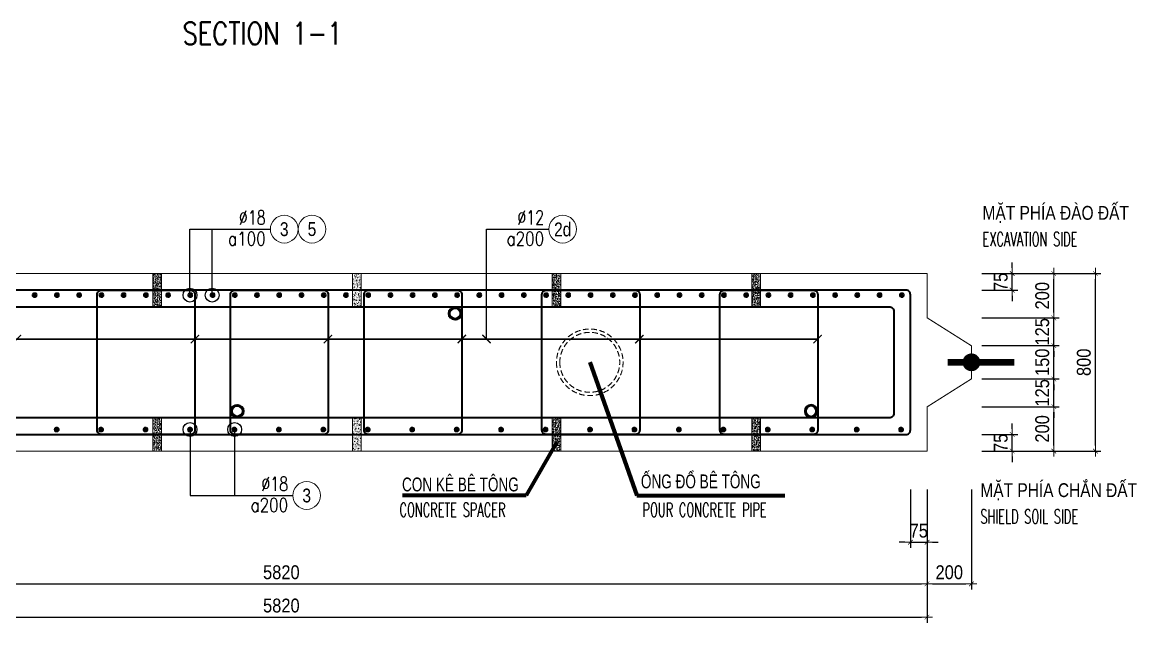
# Model space of a CAD drawing. Header units: millimetres. Extents: x -642477 to 1168880, y -27982 to 330379.
# Drawn here: x 458102 to 473168, y 84914 to 93030 of the extents above; entities that cross this region are included whole.
import ezdxf
from ezdxf.enums import TextEntityAlignment as Align

# ---------------------------------------------------------------- set-up
doc = ezdxf.new("R2010")
doc.units = ezdxf.units.MM
doc.linetypes.add('HIDDEN', pattern=[0.375, 0.25, -0.125])
doc.layers.get('0').update_dxf_attribs({"lineweight": 20})
doc.layers.get('Defpoints').update_dxf_attribs({"color": 151, "lineweight": 9})
for name, color, linetype, lineweight in [('NDC_S_BREAK-LINE', 1, 'Continuous', 15), ('NDC_S_DIAPHGRAM WALL', 3, 'Continuous', 20), ('NDC_S_DIM', 1, 'Continuous', 15), ('NDC_S_ENG TITLE', 3, 'Continuous', 20), ('NDC_S_HATCH MATERIAL', 8, 'Continuous', 13), ('NDC_S_LEADER', 1, 'Continuous', 15), ('NDC_S_LEVEL TEXT', 7, 'Continuous', 20), ('NDC_S_REBAR', 4, 'Continuous', 35), ('NDC_S_VN TEXT', 7, 'Continuous', 20)]:
    doc.layers.add(name, color=color, linetype=linetype, lineweight=lineweight)
doc.layers.add('NDC_S_REBAR DES.', color=2, linetype='Continuous')
doc.styles.add('ARIAL', font='arial.ttf', dxfattribs={"width": 0.8})
doc.styles.add('NDC_ARIAL', font='arial.ttf', dxfattribs={"width": 0.85})
doc.styles.add('NDC_DIM', font='', dxfattribs={"width": 0.75})
doc.styles.add('NDC_EN TXT', font='romans.shx', dxfattribs={"width": 0.8})
doc.styles.get('NDC_DIM').set_extended_font_data('Dotum')
doc.dimstyles.new('A1-NDC-1-25 (x3)', dxfattribs={"dimscale": 75, "dimtxt": 2.5, "dimasz": 1, "dimexe": 1, "dimexo": 0, "dimgap": 0.8, "dimtad": 1, "dimdec": 0, "dimlfac": 0.333333, "dimdsep": 46, "dimtxsty": 'NDC_ARIAL', "dimblk": 'DIMMARK', "dimcen": 49999.938995, "dimdle": 1.5, "dimclrd": 1, "dimclre": 1, "dimclrt": 3, "dimadec": 0, "dimazin": 0, "dimtfac": 1, "dimtdec": 0, "dimtix": 1, "dimtmove": 2, "dimatfit": 3, "dimfxl": 1, "dimarcsym": 0})
doc.dimstyles.new('NDC_dim_25', dxfattribs={"dimscale": 25, "dimtxt": 2.2, "dimasz": 1.5, "dimexe": 1.5, "dimexo": 2.5, "dimgap": 1, "dimtad": 1, "dimdec": 0, "dimzin": 0, "dimdsep": 46, "dimtxsty": 'NDC_DIM', "dimblk": 'DIMMARK', "dimcen": 0.09, "dimdle": 1.2, "dimclrd": 1, "dimclre": 1, "dimclrt": 3, "dimadec": 0, "dimazin": 0, "dimtfac": 1, "dimtdec": 0, "dimtix": 1, "dimtofl": 0, "dimtmove": 0, "dimatfit": 3, "dimfxl": 6, "dimfxlon": 1, "dimtolj": 1, "dimtzin": 0, "dimarcsym": 0})

# ---------------------------------------------------------------- blocks, each defined once
blk = doc.blocks.new('DIMMARK')
at = {"layer": 'NDC_S_DIM', "color": 1}
blk.add_line((-1.5, 0), (1, 0), dxfattribs=at)
at = {"layer": 'NDC_S_DIM', "color": 2, "const_width": 0.1}
blk.add_lwpolyline([(-0.424, -0.424), (0.424, 0.424)], dxfattribs=at)
blk = doc.blocks.new('Ong sieu am')
at = {"layer": 'NDC_S_HATCH MATERIAL'}
h = blk.add_hatch(dxfattribs=at)
h.set_pattern_fill('ANSI31', color=256, scale=20)
h.set_pattern_definition([(45, (0, 0), (-1.76776695, 1.76776695), [])])
h.paths.add_polyline_path([(-7119.3, 51158.9, 1), (-7179.3, 51158.9, 1)])
h.paths.add_polyline_path([(-7171.3, 51158.9, -1), (-7127.3, 51158.9, -1)], flags=16)
at = {"layer": 'NDC_S_REBAR DES.'}
for radius in [30, 22]:
    blk.add_circle((-7149.3, 51158.9), radius, dxfattribs=at)
blk = doc.blocks.new('ong do BT')
at = {"layer": 'NDC_S_HATCH MATERIAL', "linetype": 'HIDDEN', "ltscale": 100}
for radius in [150, 135]:
    blk.add_circle((-6323.7, 51237.8), radius, dxfattribs=at)
blk = doc.blocks.new('con ke BT')
at = {"layer": 'NDC_S_HATCH MATERIAL'}
h = blk.add_hatch(dxfattribs=at)
h.set_pattern_fill('AR-CONC', color=256, scale=2)
h.set_pattern_definition([(50, (0, 0), (14.3452037, -1.2550427), [1.5, -16.5]), (355, (0, 0), (-2.7750267, 15.0438427), [1.2, -13.2]), (100.451444, (1.195, -0.105), (11.570177, 13.7888), [1.274804, -14.0228422]), (46.1842, (0, 4), (21.3448266, -3.3103856), [2.25, -24.75]), (96.635635, (1.779, 3.724), (18.693239, 19.482372), [1.912207, -21.034275]), (351.184164, (0, 4), (18.693239, 19.482372), [1.8, -19.8]), (21, (2, 3), (11.938141, -8.0523778), [1.5, -16.5]), (326, (2, 3), (4.8663066, 14.503001), [1.2, -13.2]), (71.451445, (2.995, 2.329), (16.8044475, 6.450623), [1.274804, -14.0228422]), (37.5, (0, 0), (0.2431971, 6.6578771), [0, -13.04, 0, -13.4, 0, -13.25]), (7.5, (0, 0), (5.2613907, 7.8882342), [0, -7.64, 0, -12.74, 0, -5.05]), (327.5, (-4.46, 0), (10.6764487, -0.45109743), [0, -5, 0, -15.6, 0, -20.7]), (317.5, (-6.46, 0), (11.6637234, 2.0020996), [0, -6.5, 0, -10.36, 0, -14.7])])
h.paths.add_polyline_path([(-7076.9, 51430.9), (-7116.9, 51430.9), (-7116.9, 51280.9), (-7076.9, 51280.9)])
at = {"layer": 'NDC_S_BREAK-LINE'}
blk.add_lwpolyline([(-7116.9, 51430.9), (-7116.9, 51280.9), (-7076.9, 51280.9), (-7076.9, 51430.9)], close=True, dxfattribs=at)
blk = doc.blocks.new('*U705')
at = {"layer": 'NDC_S_LEADER', "xscale": 3, "yscale": 3, "zscale": 3}
blk.add_blockref('con ke BT', (21291, -154068), dxfattribs=at)
blk = doc.blocks.new('*U706')
at = {"layer": 'NDC_S_DIM', "color": 0, "linetype": 'ByBlock', "lineweight": -2, "transparency": 16777216}
for p in [(0, 0), (2700, 0), (5400, 0), (8100, 0), (10800, 0), (13500, 0)]:
    blk.add_blockref('*U705', p, dxfattribs=at)
blk = doc.blocks.new('*U707')
at = {"layer": 'NDC_S_LEADER', "xscale": 3, "yscale": 3, "zscale": 3}
blk.add_blockref('con ke BT', (21291, -154068), dxfattribs=at)
blk = doc.blocks.new('*U708')
at = {"layer": 'NDC_S_DIM', "color": 0, "linetype": 'ByBlock', "lineweight": -2, "transparency": 16777216}
for p in [(0, 0), (2700, 0), (5400, 0), (8100, 0), (10800, 0), (13500, 0)]:
    blk.add_blockref('*U707', p, dxfattribs=at)
blk = doc.blocks.new('*U366')
blk.add_circle((2.5, 0), 2.5)
at = {"layer": 'NDC_S_VN TEXT', "color": 3, "style": 'NDC_EN TXT'}
for tag, width, p in [('DK2', 0.75, (-0.85, 0.85)), ('KC2', 0.8, (-0.85, -2.97))]:
    blk.add_attdef(tag, text='', height=2.5, dxfattribs=dict(at, width=width)).set_placement(p, align=Align.RIGHT)
at = {"layer": 'NDC_S_VN TEXT', "color": 7, "style": 'ARIAL', "width": 0.8}
blk.add_attdef('SH3', text='', height=2.5, dxfattribs=at).set_placement((2.5, 0), align=Align.MIDDLE)
blk = doc.blocks.new('kata_block_THEP')
at = {"layer": 'NDC_S_REBAR', "color": 0}
for p, q in [((-0.5, 0), (0.5, 0)), ((-0.35, 0.35), (0.35, -0.35)), ((0.35, 0.35), (-0.35, -0.35)), ((0, 0.5), (0, -0.5))]:
    blk.add_line(p, q, dxfattribs=at)
at = {"layer": 'NDC_S_REBAR', "color": 0, "const_width": 0.0833}
blk.add_lwpolyline([(-0.5, 0, 1), (0.5, 0, 1), (-0.5, 0, 1)], format="xyb", dxfattribs=at)
blk = doc.blocks.new('*U701')
at = {"layer": 'NDC_S_REBAR', "ltscale": 80, "xscale": 72, "yscale": 72, "zscale": 72}
blk.add_blockref('kata_block_THEP', (0, 0), dxfattribs=at)
blk = doc.blocks.new('*U702')
at = {"layer": 'NDC_S_LEVEL TEXT', "color": 0, "linetype": 'ByBlock', "lineweight": -2, "transparency": 16777216}
for p in [(5408.1, 0), (6009, 0), (6609.9, 0), (7210.8, 0), (7811.7, 0), (8412.6, 0), (9013.5, 0), (9614.4, 0), (10215.3, 0), (10816.2, 0), (11417.1, 0), (12018, 0), (12618.9, 0), (13219.8, 0), (13820.7, 0), (14421.6, 0), (15022.5, 0), (15623.4, 0), (16224.3, 0), (16825.2, 0)]:
    blk.add_blockref('*U701', p, dxfattribs=at)
blk = doc.blocks.new('*U703')
at = {"layer": 'NDC_S_REBAR', "ltscale": 80, "xscale": 72, "yscale": 72, "zscale": 72}
blk.add_blockref('kata_block_THEP', (0, 0), dxfattribs=at)
blk = doc.blocks.new('*U704')
at = {"layer": 'NDC_S_LEVEL TEXT', "color": 0, "linetype": 'ByBlock', "lineweight": -2, "transparency": 16777216}
for p in [(5110.2, 0), (5410.8, 0), (5711.4, 0), (6012, 0), (6312.6, 0), (6613.2, 0), (6913.8, 0), (7214.4, 0), (7515, 0), (7815.6, 0), (8116.2, 0), (8416.8, 0), (8717.4, 0), (9018, 0), (9318.6, 0), (9619.2, 0), (9919.8, 0), (10220.4, 0), (10521, 0), (10821.6, 0), (11122.2, 0), (11422.8, 0), (11723.4, 0), (12024, 0), (12324.6, 0), (12625.2, 0), (12925.8, 0), (13226.4, 0), (13527, 0), (13827.6, 0), (14128.2, 0), (14428.8, 0), (14729.4, 0), (15030, 0), (15330.6, 0), (15631.2, 0), (15931.8, 0), (16232.4, 0), (16533, 0), (16833.6, 0)]:
    blk.add_blockref('*U703', p, dxfattribs=at)
blk = doc.blocks.new('*D709')
at = {"layer": 'Defpoints', "color": 0, "ltscale": 100, "transparency": 16777216}
for p in [(471076, 87834), (472047, 87834), (471076, 87234)]:
    blk.add_point(p, dxfattribs=at)
at = {"layer": 'NDC_S_DIM', "color": 1, "lineweight": -2, "ltscale": 100, "transparency": 16777216}
for p, q in [((471076, 87834), (472122, 87834)), ((472047, 87309), (472047, 87759)), ((471076, 87234), (472122, 87234))]:
    blk.add_line(p, q, dxfattribs=at)
at = {"layer": 'NDC_S_DIM', "color": 1, "lineweight": -2, "ltscale": 100, "transparency": 16777216, "xscale": 75, "yscale": 75, "zscale": 75}
for p, rotation in [((472047, 87834), 90), ((472047, 87234), 270)]:
    blk.add_blockref('DIMMARK', p, dxfattribs=dict(at, rotation=rotation))
at = {"layer": 'NDC_S_DIM', "color": 3, "ltscale": 100, "transparency": 16777216, "insert": (471892, 87534), "char_height": 187.5, "attachment_point": 5, "rotation": 90, "style": 'NDC_ARIAL'}
blk.add_mtext('200', dxfattribs=at)
blk = doc.blocks.new('*D710')
at = {"layer": 'Defpoints', "color": 0, "ltscale": 100, "transparency": 16777216}
for p in [(471076, 88209), (472047, 88209), (471076, 87834)]:
    blk.add_point(p, dxfattribs=at)
at = {"layer": 'NDC_S_DIM', "color": 1, "lineweight": -2, "ltscale": 100, "transparency": 16777216}
for p, q in [((472047, 88284), (472047, 88359)), ((471076, 88209), (472122, 88209)), ((472047, 87834), (472047, 88209)), ((471076, 87834), (472122, 87834)), ((472047, 87759), (472047, 87684))]:
    blk.add_line(p, q, dxfattribs=at)
at = {"layer": 'NDC_S_DIM', "color": 1, "lineweight": -2, "ltscale": 100, "transparency": 16777216, "xscale": 75, "yscale": 75, "zscale": 75}
for p, rotation in [((472047, 88209), 270), ((472047, 87834), 90)]:
    blk.add_blockref('DIMMARK', p, dxfattribs=dict(at, rotation=rotation))
at = {"layer": 'NDC_S_DIM', "color": 3, "ltscale": 100, "transparency": 16777216, "insert": (471892, 88021), "char_height": 187.5, "attachment_point": 5, "rotation": 90, "style": 'NDC_ARIAL'}
blk.add_mtext('125', dxfattribs=at)
blk = doc.blocks.new('*D711')
at = {"layer": 'Defpoints', "color": 0, "ltscale": 100, "transparency": 16777216}
for p in [(471076, 88659), (472047, 88659), (471076, 88209)]:
    blk.add_point(p, dxfattribs=at)
at = {"layer": 'NDC_S_DIM', "color": 1, "lineweight": -2, "ltscale": 100, "transparency": 16777216}
for p, q in [((472047, 88734), (472047, 88809)), ((471076, 88659), (472122, 88659)), ((472047, 88209), (472047, 88659)), ((471076, 88209), (472122, 88209)), ((472047, 88134), (472047, 88059))]:
    blk.add_line(p, q, dxfattribs=at)
at = {"layer": 'NDC_S_DIM', "color": 1, "lineweight": -2, "ltscale": 100, "transparency": 16777216, "xscale": 75, "yscale": 75, "zscale": 75}
for p, rotation in [((472047, 88659), 270), ((472047, 88209), 90)]:
    blk.add_blockref('DIMMARK', p, dxfattribs=dict(at, rotation=rotation))
at = {"layer": 'NDC_S_DIM', "color": 3, "ltscale": 100, "transparency": 16777216, "insert": (471892, 88434), "char_height": 187.5, "attachment_point": 5, "rotation": 90, "style": 'NDC_ARIAL'}
blk.add_mtext('150', dxfattribs=at)
blk = doc.blocks.new('*D712')
at = {"layer": 'Defpoints', "color": 0, "ltscale": 100, "transparency": 16777216}
for p in [(471076, 89034), (472047, 89034), (471076, 88659)]:
    blk.add_point(p, dxfattribs=at)
at = {"layer": 'NDC_S_DIM', "color": 1, "lineweight": -2, "ltscale": 100, "transparency": 16777216}
for p, q in [((472047, 89109), (472047, 89184)), ((471076, 89034), (472122, 89034)), ((472047, 88659), (472047, 89034)), ((471076, 88659), (472122, 88659)), ((472047, 88584), (472047, 88509))]:
    blk.add_line(p, q, dxfattribs=at)
at = {"layer": 'NDC_S_DIM', "color": 1, "lineweight": -2, "ltscale": 100, "transparency": 16777216, "xscale": 75, "yscale": 75, "zscale": 75}
for p, rotation in [((472047, 89034), 270), ((472047, 88659), 90)]:
    blk.add_blockref('DIMMARK', p, dxfattribs=dict(at, rotation=rotation))
at = {"layer": 'NDC_S_DIM', "color": 3, "ltscale": 100, "transparency": 16777216, "insert": (471892, 88846), "char_height": 187.5, "attachment_point": 5, "rotation": 90, "style": 'NDC_ARIAL'}
blk.add_mtext('125', dxfattribs=at)
blk = doc.blocks.new('*D713')
at = {"layer": 'Defpoints', "color": 0, "ltscale": 100, "transparency": 16777216}
for p in [(471076, 89634), (472047, 89634), (471076, 89034)]:
    blk.add_point(p, dxfattribs=at)
at = {"layer": 'NDC_S_DIM', "color": 1, "lineweight": -2, "ltscale": 100, "transparency": 16777216}
for p, q in [((471076, 89634), (472122, 89634)), ((472047, 89109), (472047, 89559)), ((471076, 89034), (472122, 89034))]:
    blk.add_line(p, q, dxfattribs=at)
at = {"layer": 'NDC_S_DIM', "color": 1, "lineweight": -2, "ltscale": 100, "transparency": 16777216, "xscale": 75, "yscale": 75, "zscale": 75}
for p, rotation in [((472047, 89634), 90), ((472047, 89034), 270)]:
    blk.add_blockref('DIMMARK', p, dxfattribs=dict(at, rotation=rotation))
at = {"layer": 'NDC_S_DIM', "color": 3, "ltscale": 100, "transparency": 16777216, "insert": (471892, 89334), "char_height": 187.5, "attachment_point": 5, "rotation": 90, "style": 'NDC_ARIAL'}
blk.add_mtext('200', dxfattribs=at)
blk = doc.blocks.new('*D714')
at = {"layer": 'Defpoints', "color": 0, "ltscale": 100, "transparency": 16777216}
for p in [(471076, 89634), (472610, 89634), (471076, 87234)]:
    blk.add_point(p, dxfattribs=at)
at = {"layer": 'NDC_S_DIM', "color": 1, "lineweight": -2, "ltscale": 100, "transparency": 16777216}
for p, q in [((471076, 89634), (472685, 89634)), ((472610, 87309), (472610, 89559)), ((471076, 87234), (472685, 87234))]:
    blk.add_line(p, q, dxfattribs=at)
at = {"layer": 'NDC_S_DIM', "color": 1, "lineweight": -2, "ltscale": 100, "transparency": 16777216, "xscale": 75, "yscale": 75, "zscale": 75}
for p, rotation in [((472610, 89634), 90), ((472610, 87234), 270)]:
    blk.add_blockref('DIMMARK', p, dxfattribs=dict(at, rotation=rotation))
at = {"layer": 'NDC_S_DIM', "color": 3, "ltscale": 100, "transparency": 16777216, "insert": (472454, 88434), "char_height": 187.5, "attachment_point": 5, "rotation": 90, "style": 'NDC_ARIAL'}
blk.add_mtext('800', dxfattribs=at)
blk = doc.blocks.new('*D715')
at = {"layer": 'Defpoints', "color": 0, "ltscale": 100, "transparency": 16777216}
for p in [(471076, 87459), (471485, 87459), (471076, 87234)]:
    blk.add_point(p, dxfattribs=at)
at = {"layer": 'NDC_S_DIM', "color": 1, "lineweight": -2, "ltscale": 100, "transparency": 16777216}
for p, q in [((471485, 87534), (471485, 87609)), ((471076, 87459), (471560, 87459)), ((471485, 87234), (471485, 87459)), ((471076, 87234), (471560, 87234)), ((471485, 87159), (471485, 87084))]:
    blk.add_line(p, q, dxfattribs=at)
at = {"layer": 'NDC_S_DIM', "color": 1, "lineweight": -2, "ltscale": 100, "transparency": 16777216, "xscale": 75, "yscale": 75, "zscale": 75}
for p, rotation in [((471485, 87459), 270), ((471485, 87234), 90)]:
    blk.add_blockref('DIMMARK', p, dxfattribs=dict(at, rotation=rotation))
at = {"layer": 'NDC_S_DIM', "color": 3, "ltscale": 100, "transparency": 16777216, "insert": (471330, 87346), "char_height": 187.5, "attachment_point": 5, "rotation": 90, "style": 'NDC_ARIAL'}
blk.add_mtext('75', dxfattribs=at)
blk = doc.blocks.new('*D716')
at = {"layer": 'Defpoints', "color": 0, "ltscale": 100, "transparency": 16777216}
for p in [(471076, 89634), (471485, 89634), (471076, 89409)]:
    blk.add_point(p, dxfattribs=at)
at = {"layer": 'NDC_S_DIM', "color": 1, "lineweight": -2, "ltscale": 100, "transparency": 16777216}
for p, q in [((471485, 89709), (471485, 89784)), ((471076, 89634), (471560, 89634)), ((471485, 89409), (471485, 89634)), ((471076, 89409), (471560, 89409)), ((471485, 89334), (471485, 89259))]:
    blk.add_line(p, q, dxfattribs=at)
at = {"layer": 'NDC_S_DIM', "color": 1, "lineweight": -2, "ltscale": 100, "transparency": 16777216, "xscale": 75, "yscale": 75, "zscale": 75}
for p, rotation in [((471485, 89634), 270), ((471485, 89409), 90)]:
    blk.add_blockref('DIMMARK', p, dxfattribs=dict(at, rotation=rotation))
at = {"layer": 'NDC_S_DIM', "color": 3, "ltscale": 100, "transparency": 16777216, "insert": (471330, 89521), "char_height": 187.5, "attachment_point": 5, "rotation": 90, "style": 'NDC_ARIAL'}
blk.add_mtext('75', dxfattribs=at)
blk = doc.blocks.new('*D718')
at = {"layer": 'Defpoints', "color": 0, "ltscale": 100, "transparency": 16777216}
for p in [(470109, 86714), (470334, 86714), (470334, 86002)]:
    blk.add_point(p, dxfattribs=at)
at = {"layer": 'NDC_S_DIM', "color": 1, "lineweight": -2, "ltscale": 100, "transparency": 16777216}
for p, q in [((470109, 86714), (470109, 85927)), ((470334, 86714), (470334, 85927)), ((470034, 86002), (469959, 86002)), ((470109, 86002), (470334, 86002)), ((470409, 86002), (470484, 86002))]:
    blk.add_line(p, q, dxfattribs=at)
at = {"layer": 'NDC_S_DIM', "color": 1, "lineweight": -2, "ltscale": 100, "transparency": 16777216, "xscale": 75, "yscale": 75, "zscale": 75}
blk.add_blockref('DIMMARK', (470109, 86002), dxfattribs=at)
at = {"layer": 'NDC_S_DIM', "color": 1, "lineweight": -2, "ltscale": 100, "transparency": 16777216, "xscale": 75, "yscale": 75, "zscale": 75, "rotation": 180}
blk.add_blockref('DIMMARK', (470334, 86002), dxfattribs=at)
at = {"layer": 'NDC_S_DIM', "color": 3, "ltscale": 100, "transparency": 16777216, "insert": (470222, 86157), "char_height": 187.5, "attachment_point": 5, "style": 'NDC_ARIAL'}
blk.add_mtext('75', dxfattribs=at)
blk = doc.blocks.new('*D720')
at = {"layer": 'Defpoints', "color": 0, "ltscale": 100, "transparency": 16777216}
for p in [(452874, 86714), (470334, 86714), (470334, 85439)]:
    blk.add_point(p, dxfattribs=at)
at = {"layer": 'NDC_S_DIM', "color": 1, "lineweight": -2, "ltscale": 100, "transparency": 16777216}
for p, q in [((452874, 86714), (452874, 85364)), ((470334, 86714), (470334, 85364)), ((452949, 85439), (470259, 85439))]:
    blk.add_line(p, q, dxfattribs=at)
at = {"layer": 'NDC_S_DIM', "color": 1, "lineweight": -2, "ltscale": 100, "transparency": 16777216, "xscale": 75, "yscale": 75, "zscale": 75, "rotation": 180}
blk.add_blockref('DIMMARK', (452874, 85439), dxfattribs=at)
at = {"layer": 'NDC_S_DIM', "color": 1, "lineweight": -2, "ltscale": 100, "transparency": 16777216, "xscale": 75, "yscale": 75, "zscale": 75}
blk.add_blockref('DIMMARK', (470334, 85439), dxfattribs=at)
at = {"layer": 'NDC_S_DIM', "color": 3, "ltscale": 100, "transparency": 16777216, "insert": (461604, 85595), "char_height": 187.5, "attachment_point": 5, "style": 'NDC_ARIAL'}
blk.add_mtext('5820', dxfattribs=at)
blk = doc.blocks.new('*D721')
at = {"layer": 'Defpoints', "color": 0, "ltscale": 100, "transparency": 16777216}
for p in [(470334, 86714), (470934, 86714), (470934, 85439)]:
    blk.add_point(p, dxfattribs=at)
at = {"layer": 'NDC_S_DIM', "color": 1, "lineweight": -2, "ltscale": 100, "transparency": 16777216}
for p, q in [((470334, 86714), (470334, 85364)), ((470934, 86714), (470934, 85364)), ((470409, 85439), (470859, 85439))]:
    blk.add_line(p, q, dxfattribs=at)
at = {"layer": 'NDC_S_DIM', "color": 1, "lineweight": -2, "ltscale": 100, "transparency": 16777216, "xscale": 75, "yscale": 75, "zscale": 75, "rotation": 180}
blk.add_blockref('DIMMARK', (470334, 85439), dxfattribs=at)
at = {"layer": 'NDC_S_DIM', "color": 1, "lineweight": -2, "ltscale": 100, "transparency": 16777216, "xscale": 75, "yscale": 75, "zscale": 75}
blk.add_blockref('DIMMARK', (470934, 85439), dxfattribs=at)
at = {"layer": 'NDC_S_DIM', "color": 3, "ltscale": 100, "transparency": 16777216, "insert": (470634, 85595), "char_height": 187.5, "attachment_point": 5, "style": 'NDC_ARIAL'}
blk.add_mtext('200', dxfattribs=at)
blk = doc.blocks.new('*D722')
at = {"layer": 'Defpoints', "color": 0, "ltscale": 100, "transparency": 16777216}
for p in [(452874, 86714), (470334, 86714), (470334, 84989)]:
    blk.add_point(p, dxfattribs=at)
at = {"layer": 'NDC_S_DIM', "color": 1, "lineweight": -2, "ltscale": 100, "transparency": 16777216}
for p, q in [((452874, 86714), (452874, 84914)), ((470334, 86714), (470334, 84914)), ((452949, 84989), (470259, 84989))]:
    blk.add_line(p, q, dxfattribs=at)
at = {"layer": 'NDC_S_DIM', "color": 1, "lineweight": -2, "ltscale": 100, "transparency": 16777216, "xscale": 75, "yscale": 75, "zscale": 75, "rotation": 180}
blk.add_blockref('DIMMARK', (452874, 84989), dxfattribs=at)
at = {"layer": 'NDC_S_DIM', "color": 1, "lineweight": -2, "ltscale": 100, "transparency": 16777216, "xscale": 75, "yscale": 75, "zscale": 75}
blk.add_blockref('DIMMARK', (470334, 84989), dxfattribs=at)
at = {"layer": 'NDC_S_DIM', "color": 3, "ltscale": 100, "transparency": 16777216, "insert": (461604, 85145), "char_height": 187.5, "attachment_point": 5, "style": 'NDC_ARIAL'}
blk.add_mtext('5820', dxfattribs=at)

msp = doc.modelspace()

# ---------------------------------------------------------------- linework, layer by layer
at = {"layer": 'NDC_S_DIAPHGRAM WALL', "ltscale": 0.01}
for p, q in [((470334, 89633.8), (470334, 89033.8)), ((470334, 89033.8), (470934, 88658.8)), ((470934, 88658.8), (470934, 88208.8)), ((470934, 88208.8), (470334, 87833.8)), ((470334, 87833.8), (470334, 87233.8)), ((470334, 87233.8), (452874, 87233.8))]:
    msp.add_line(p, q, dxfattribs=at)
msp.add_lwpolyline([(452874, 89633.8), (470334, 89633.8)], dxfattribs=at)
at = {"layer": 'NDC_S_DIAPHGRAM WALL', "ltscale": 50, "const_width": 90}
msp.add_lwpolyline([(470612, 88433.8), (471512, 88433.8)], dxfattribs=at)
at = {"layer": 'NDC_S_DIAPHGRAM WALL', "ltscale": 50, "const_width": 120}
msp.add_lwpolyline([(470874, 88433.8, 1), (470994, 88433.8, 1)], format="xyb", close=True, dxfattribs=at)
at = {"layer": 'NDC_S_DIM'}
msp.add_circle((462018.2, 90233.8), 187.5, dxfattribs=at)
at = {"layer": 'NDC_S_REBAR'}
for points in [[(453159, 89408.8, 0.4142136), (453099, 89348.8), (453099, 87518.8, 0.4142136), (453159, 87458.8), (453159, 87458.8), (470049, 87458.8, 0.4142136), (470109, 87518.8), (470109, 89348.8, 0.4142136), (470049, 89408.8)], [(459172.9, 89408.8), (460374.2, 89408.8, -0.4142136), (460434.2, 89348.8), (460434.2, 87518.8, -0.4142136), (460374.2, 87458.8), (459172.9, 87458.8, -0.4142136), (459112.9, 87518.8), (459112.9, 89348.8, -0.4142136)], [(460977.4, 89408.8), (462178.7, 89408.8, -0.4142136), (462238.7, 89348.8), (462238.7, 87518.8, -0.4142136), (462178.7, 87458.8), (460977.4, 87458.8, -0.4142136), (460917.4, 87518.8), (460917.4, 89348.8, -0.4142136)], [(462781.9, 89408.8), (463983.2, 89408.8, -0.4142136), (464043.2, 89348.8), (464043.2, 87518.8, -0.4142136), (463983.2, 87458.8), (462781.9, 87458.8, -0.4142136), (462721.9, 87518.8), (462721.9, 89348.8, -0.4142136)], [(465187.9, 89408.8), (466389.2, 89408.8, -0.4142136), (466449.2, 89348.8), (466449.2, 87518.8, -0.4142136), (466389.2, 87458.8), (465187.9, 87458.8, -0.4142136), (465127.9, 87518.8), (465127.9, 89348.8, -0.4142136)], [(467593.9, 89408.8), (468795.2, 89408.8, -0.4142136), (468855.2, 89348.8), (468855.2, 87518.8, -0.4142136), (468795.2, 87458.8), (467593.9, 87458.8, -0.4142136), (467533.9, 87518.8), (467533.9, 89348.8, -0.4142136)], [(453384, 89183.8), (469824, 89183.8, -0.4142136), (469884, 89123.8), (469884, 87743.8, -0.4142136), (469824, 87683.8), (453384, 87683.8, -0.4142136), (453324, 87743.8), (453324, 89123.8, -0.4142136)]]:
    msp.add_lwpolyline(points, format="xyb", close=True, dxfattribs=at)

# ---------------------------------------------------------------- block references
at = {"layer": 'NDC_S_DIM', "ltscale": 80, "xscale": 75, "yscale": 75, "zscale": 75}
for p, values in [((461455.7, 90233.8), {'SH3': '3', 'DK2': '%%C18', 'KC2': 'a100'}), ((465220.3, 90233.8), {'SH3': '2d', 'DK2': '%%c12', 'KC2': 'a200'}), ((461759.3, 86633.7), {'SH3': '3', 'DK2': '%%C18', 'KC2': 'a200'})]:
    msp.add_blockref('*U366', p, dxfattribs=at).add_auto_attribs(values)
at = {"layer": 'NDC_S_DIM'}
for name, p in [('*U706', (454524, 89408.8)), ('*U708', (454524, 87458.8))]:
    msp.add_blockref(name, p, dxfattribs=at)
at = {"layer": 'NDC_S_LEADER', "yscale": 3, "zscale": 3}
for name, p, xscale in [('Ong sieu am', (485401.1, -64382.8), 3), ('ong do BT', (446802.8, -65279.7), -3), ('Ong sieu am', (482455.3, -65702.8), 3)]:
    msp.add_blockref(name, p, dxfattribs=dict(at, xscale=xscale))
at = {"layer": 'NDC_S_LEADER', "xscale": -3, "yscale": 3, "zscale": 3, "rotation": 180}
msp.add_blockref('Ong sieu am', (490213.1, 241250.3), dxfattribs=at)
at = {"layer": 'NDC_S_LEVEL TEXT', "extrusion": (0, 0, -1), "xscale": -1, "zscale": -1}
msp.add_blockref('*U704', (-453158.5, 89342.8), dxfattribs=at)
at = {"layer": 'NDC_S_LEVEL TEXT', "xscale": -1, "rotation": 180}
msp.add_blockref('*U702', (453158.5, 87524.8), dxfattribs=at)

# ---------------------------------------------------------------- texts
at = {"layer": 'NDC_S_ENG TITLE', "style": 'NDC_EN TXT', "width": 0.8}
msp.add_text('SECTION 1-1', height=300, dxfattribs=at).set_placement((461349.4, 92880), align=Align.MIDDLE)
at = {"layer": 'NDC_S_ENG TITLE', "style": 'NDC_EN TXT', "width": 0.6}
for s, p in [('EXCAVATION SIDE', (471083.7, 90099.4)), ('CONCRETE SPACER', (463201.8, 86440.1)), ('POUR CONCRETE PIPE', (466487.1, 86440.1)), ('SHIELD SOIL SIDE', (471054.6, 86350.9))]:
    msp.add_text(s, height=187.5, dxfattribs=at).set_placement(p, align=Align.MIDDLE_LEFT)
at = {"layer": 'NDC_S_LEVEL TEXT', "style": 'NDC_ARIAL'}
for s, width, p in [('MẶT PHÍA ĐÀO ĐẤT', 0.8, (471083.7, 90454.1)), ('ỐNG ĐỔ BÊ TÔNG', 0.7, (466465.6, 86824.2)), ('CON KÊ BÊ TÔNG', 0.7, (463235.7, 86782.9)), ('MẶT PHÍA CHẮN ĐẤT', 0.8, (471054.6, 86705.6))]:
    msp.add_text(s, height=187.5, dxfattribs=dict(at, width=width)).set_placement(p, align=Align.MIDDLE_LEFT)
at = {"layer": 'NDC_S_VN TEXT', "color": 7, "style": 'ARIAL', "width": 0.8}
msp.add_text('5', height=187.5, dxfattribs=at).set_placement((462018.2, 90233.8), align=Align.MIDDLE)

# ---------------------------------------------------------------- dimensions: what is measured, and where the dimension line sits
at = {"layer": 'NDC_S_DIM', "ltscale": 100}
for base, p1, p2, picture, middle in [((471484.9, 89633.8), (471076, 89408.8), (471076, 89633.8), '*D716', (471329.6, 89521.3)), ((472047.4, 89633.8), (471076, 89033.8), (471076, 89633.8), '*D713', (471891.7, 89333.8)), ((472609.9, 89633.8), (471076, 87233.8), (471076, 89633.8), '*D714', (472454.2, 88433.8)), ((472047.4, 89033.8), (471076, 88658.8), (471076, 89033.8), '*D712', (471891.7, 88846.3)), ((472047.4, 88658.8), (471076, 88208.8), (471076, 88658.8), '*D711', (471891.7, 88433.8)), ((472047.4, 88208.8), (471076, 87833.8), (471076, 88208.8), '*D710', (471891.7, 88021.3)), ((472047.4, 87833.8), (471076, 87233.8), (471076, 87833.8), '*D709', (471891.7, 87533.8)), ((471484.9, 87458.8), (471076, 87233.8), (471076, 87458.8), '*D715', (471329.6, 87346.3))]:
    dim = msp.add_linear_dim(base=base, p1=p1, p2=p2, angle=90, dimstyle='A1-NDC-1-25 (x3)', dxfattribs=at)
    dim.commit()
    dim.dimension.update_dxf_attribs({"geometry": picture, "text_midpoint": middle})
for base, p1, p2, picture, middle in [((470334, 85439.1), (452874, 86713.8), (470334, 86713.8), '*D720', (461604, 85594.8)), ((470334, 84989.1), (452874, 86713.8), (470334, 86713.8), '*D722', (461604, 85144.8)), ((470334, 86001.6), (470109, 86713.8), (470334, 86713.8), '*D718', (470221.5, 86156.9)), ((470934, 85439.1), (470334, 86713.8), (470934, 86713.8), '*D721', (470634, 85594.8))]:
    dim = msp.add_linear_dim(base=base, p1=p1, p2=p2, dimstyle='A1-NDC-1-25 (x3)', dxfattribs=at)
    dim.commit()
    dim.dimension.update_dxf_attribs({"geometry": picture, "text_midpoint": middle})

# ---------------------------------------------------------------- leaders
at = {"layer": 'NDC_S_LEADER'}
for points, override in [([(460369, 89342.8), (460369, 90233.8), (461455.7, 90233.8)], {"dimasz": 7.5, "dimldrblk": 'DotBlank'}), ([(460669.3, 89342.8), (460669.3, 90233.8), (461455.7, 90233.8)], {"dimasz": 7.5, "dimldrblk": 'DotBlank'}), ([(464378.6, 88748), (464378.6, 90233.8), (465220.3, 90233.8)], {"dimasz": 4.5, "dimldrblk": 'ArchTick'}), ([(455622.2, 88748), (468846.4, 88748)], {"dimasz": 4.5, "dimldrblk": 'ArchTick'}), ([(468855.2, 88748), (455625.6, 88748)], {"dimasz": 4.5, "dimldrblk": 'ArchTick'}), ([(458028.2, 88748), (468846.4, 88748)], {"dimasz": 4.5, "dimldrblk": 'ArchTick'}), ([(460434.2, 88748), (468846.4, 88748)], {"dimasz": 4.5, "dimldrblk": 'ArchTick'}), ([(462234.3, 88748), (468846.4, 88748)], {"dimasz": 4.5, "dimldrblk": 'ArchTick'}), ([(464043.2, 88748), (468846.4, 88748)], {"dimasz": 4.5, "dimldrblk": 'ArchTick'}), ([(466444.8, 88748), (468846.4, 88748)], {"dimasz": 4.5, "dimldrblk": 'ArchTick'}), ([(465774, 88433.8), (466409.4, 86633.7), (468410.7, 86633.7)], {"dimasz": 4.5, "dimlwd": 65533}), ([(460369.3, 87524.8), (460369.3, 86633.7), (461759.3, 86633.7)], {"dimasz": 7.5, "dimldrblk": 'DotBlank'}), ([(460972.9, 87524.8), (460972.9, 86633.7), (461759.3, 86633.7)], {"dimasz": 7.5, "dimldrblk": 'DotBlank'}), ([(465329.2, 87354.6), (464913.3, 86633.7), (463241.2, 86633.7)], {"dimasz": 4.5, "dimlwd": 65533})]:
    msp.add_leader(points, dimstyle='NDC_dim_25', override=override, dxfattribs=at)

doc.saveas('drawing.dxf')
